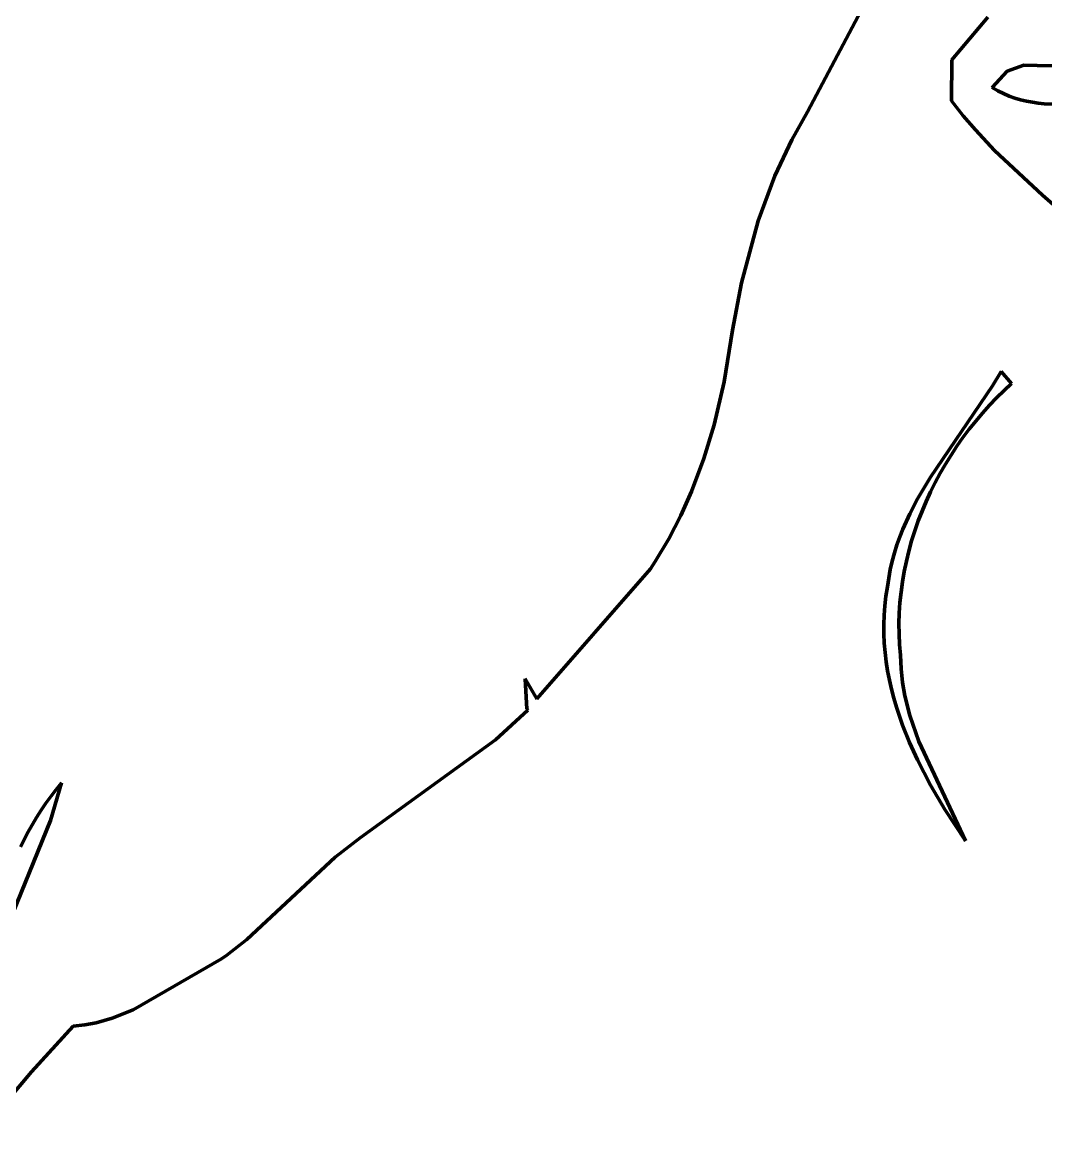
# Model space of a CAD drawing. Header units: millimetres. Extents: x 0 to 14.2, y 0 to 19.5.
# Drawn here: x 7.842 to 9.066, y 6.908 to 8.243 of the extents above; entities that cross this region are included whole.
import ezdxf

# ---------------------------------------------------------------- set-up
doc = ezdxf.new("R2010")
doc.units = ezdxf.units.MM
doc.layers.add('color#010101ff', color=7, linetype='CONTINUOUS', lineweight=100)
doc.layers.add('color#fdfdfdff', color=7, linetype='CONTINUOUS', lineweight=100)

msp = doc.modelspace()

# ---------------------------------------------------------------- linework, layer by layer
at = {"layer": 'color#010101ff'}
for p, q in [((8.8685, 8.3015), (8.781, 8.1361)), ((8.9534, 8.1983), (8.9966, 8.2491)), ((8.9532, 8.1491), (8.9534, 8.1983)), ((9.0198, 8.1848), (9.0019, 8.1652)), ((9.0396, 8.192), (9.0198, 8.1848)), ((9.0555, 8.1913), (9.0396, 8.192)), ((9.08, 8.1909), (9.0555, 8.1913)), ((9.0019, 8.1652), (9.0085, 8.1613)), ((9.0085, 8.1613), (9.0151, 8.1579)), ((9.0151, 8.1579), (9.0219, 8.155)), ((9.0219, 8.155), (9.0288, 8.1525)), ((8.967, 8.1314), (8.9532, 8.1491)), ((9.0288, 8.1525), (9.0357, 8.1504)), ((9.0357, 8.1504), (9.0427, 8.1488)), ((9.0427, 8.1488), (9.0498, 8.1475)), ((9.0498, 8.1475), (9.0569, 8.1465)), ((9.0569, 8.1465), (9.0641, 8.1458)), ((9.0641, 8.1458), (9.0786, 8.1454)), ((8.781, 8.1361), (8.7621, 8.1027)), ((8.9816, 8.1144), (8.967, 8.1314)), ((8.7621, 8.1027), (8.7418, 8.0595)), ((9.0046, 8.0899), (8.9816, 8.1144)), ((9.062, 8.0366), (9.0046, 8.0899)), ((8.7418, 8.0595), (8.7218, 8.0057)), ((9.1876, 7.9248), (9.062, 8.0366)), ((8.7218, 8.0057), (8.7018, 7.9317)), ((8.7018, 7.9317), (8.6912, 7.8752)), ((8.6912, 7.8752), (8.6813, 7.8131)), ((9.0021, 7.8086), (9.0125, 7.8258)), ((9.0125, 7.8258), (9.025, 7.8115)), ((8.6813, 7.8131), (8.6693, 7.7618)), ((8.9279, 7.6994), (9.0021, 7.8086)), ((9.025, 7.8115), (9.0159, 7.8031)), ((9.0159, 7.8031), (9.007, 7.7943)), ((8.9984, 7.7853), (8.9901, 7.776)), ((9.007, 7.7943), (8.9984, 7.7853)), ((8.9901, 7.776), (8.982, 7.7664)), ((8.6693, 7.7618), (8.657, 7.7216)), ((8.9742, 7.7566), (8.9666, 7.7466)), ((8.982, 7.7664), (8.9742, 7.7566)), ((8.9666, 7.7466), (8.9594, 7.7363)), ((8.9594, 7.7363), (8.9525, 7.7258)), ((8.657, 7.7216), (8.6422, 7.6822)), ((8.9459, 7.715), (8.9396, 7.7041)), ((8.9525, 7.7258), (8.9459, 7.715)), ((8.9396, 7.7041), (8.9336, 7.693)), ((8.9124, 7.6734), (8.9279, 7.6994)), ((8.9336, 7.693), (8.928, 7.6817)), ((8.6422, 7.6822), (8.6293, 7.6535)), ((8.928, 7.6817), (8.9228, 7.6703)), ((8.9032, 7.6555), (8.9124, 7.6734)), ((8.9228, 7.6703), (8.9179, 7.6587)), ((8.6293, 7.6535), (8.6149, 7.6255)), ((8.8949, 7.6372), (8.9032, 7.6555)), ((8.9179, 7.6587), (8.9133, 7.647)), ((8.8912, 7.6278), (8.8949, 7.6372)), ((8.9092, 7.6351), (8.9054, 7.6231)), ((8.9133, 7.647), (8.9092, 7.6351)), ((8.6149, 7.6255), (8.5988, 7.5985)), ((8.8878, 7.6183), (8.8912, 7.6278)), ((8.9054, 7.6231), (8.902, 7.611)), ((8.8822, 7.5988), (8.8848, 7.6087)), ((8.8848, 7.6087), (8.8878, 7.6183)), ((8.902, 7.611), (8.8991, 7.5988)), ((8.5988, 7.5985), (8.5931, 7.5896)), ((8.8799, 7.5888), (8.8822, 7.5988)), ((8.8991, 7.5988), (8.8965, 7.5865)), ((8.5931, 7.5896), (8.457, 7.4342)), ((8.8781, 7.5786), (8.8799, 7.5888)), ((8.8965, 7.5865), (8.8944, 7.5742)), ((8.8747, 7.5569), (8.8766, 7.5682)), ((8.8766, 7.5682), (8.8781, 7.5786)), ((8.8944, 7.5742), (8.8927, 7.5618)), ((8.8734, 7.5456), (8.8747, 7.5569)), ((8.8927, 7.5618), (8.8914, 7.5493)), ((8.8725, 7.5344), (8.8734, 7.5456)), ((8.8914, 7.5493), (8.8906, 7.5368)), ((8.8721, 7.5231), (8.8725, 7.5344)), ((8.8906, 7.5368), (8.8903, 7.5243)), ((8.8721, 7.5119), (8.8721, 7.5231)), ((8.8903, 7.5243), (8.8904, 7.5118)), ((8.8726, 7.5008), (8.8721, 7.5119)), ((8.8736, 7.4897), (8.8726, 7.5008)), ((8.8904, 7.5118), (8.891, 7.4992)), ((8.8749, 7.4786), (8.8736, 7.4897)), ((8.891, 7.4992), (8.8921, 7.4867)), ((8.8767, 7.4676), (8.8749, 7.4786)), ((8.8921, 7.4867), (8.8928, 7.4702)), ((8.8788, 7.4567), (8.8767, 7.4676)), ((8.8928, 7.4702), (8.8946, 7.4539)), ((8.457, 7.4342), (8.4432, 7.4583)), ((8.4432, 7.4583), (8.4454, 7.4218)), ((8.8813, 7.4458), (8.8788, 7.4567)), ((8.8946, 7.4539), (8.8974, 7.4379)), ((8.8841, 7.435), (8.8813, 7.4458)), ((8.8873, 7.4242), (8.8841, 7.435)), ((8.8974, 7.4379), (8.9034, 7.4143)), ((8.4454, 7.4218), (8.4464, 7.4207)), ((8.8946, 7.4029), (8.8873, 7.4242)), ((8.4464, 7.4207), (8.4079, 7.3853)), ((8.9034, 7.4143), (8.914, 7.3834)), ((8.903, 7.382), (8.8946, 7.4029)), ((8.4079, 7.3853), (8.2458, 7.2682)), ((8.9124, 7.3614), (8.903, 7.382)), ((8.914, 7.3834), (8.9698, 7.2646)), ((8.9281, 7.3312), (8.9124, 7.3614)), ((7.8754, 7.2889), (7.8888, 7.3337)), ((7.8888, 7.3337), (7.8822, 7.3258)), ((8.9453, 7.3019), (8.9281, 7.3312)), ((7.8759, 7.3177), (7.87, 7.3095)), ((7.8822, 7.3258), (7.8759, 7.3177)), ((7.8643, 7.3011), (7.859, 7.2926)), ((7.87, 7.3095), (7.8643, 7.3011)), ((8.9698, 7.2646), (8.9453, 7.3019)), ((7.82, 7.1527), (7.8754, 7.2889)), ((7.859, 7.2926), (7.849, 7.2752)), ((7.849, 7.2752), (7.8398, 7.2573)), ((8.2458, 7.2682), (8.2158, 7.245)), ((8.2158, 7.245), (8.1104, 7.1465)), ((8.1104, 7.1465), (8.0864, 7.1279)), ((8.0864, 7.1279), (8.0802, 7.1236)), ((8.0802, 7.1236), (7.9745, 7.0625)), ((7.9745, 7.0625), (7.9495, 7.0526)), ((7.93, 7.0471), (7.9165, 7.0446)), ((7.9495, 7.0526), (7.93, 7.0471)), ((7.9028, 7.0429), (7.8529, 6.9884)), ((7.9165, 7.0446), (7.9028, 7.0429)), ((7.8529, 6.9884), (7.785, 6.9084))]:
    msp.add_line(p, q, dxfattribs=at)
at = {"layer": 'color#fdfdfdff'}
for p, q in [((8.781, 8.1361), (8.8685, 8.3015)), ((8.9966, 8.2491), (8.9534, 8.1983)), ((8.9534, 8.1983), (8.9532, 8.1491)), ((9.0019, 8.1652), (9.0198, 8.1848)), ((9.0198, 8.1848), (9.0396, 8.192)), ((9.0396, 8.192), (9.0555, 8.1913)), ((9.0555, 8.1913), (9.08, 8.1909)), ((9.0085, 8.1613), (9.0019, 8.1652)), ((9.0151, 8.1579), (9.0085, 8.1613)), ((9.0219, 8.155), (9.0151, 8.1579)), ((9.0288, 8.1525), (9.0219, 8.155)), ((8.9532, 8.1491), (8.967, 8.1314)), ((9.0357, 8.1504), (9.0288, 8.1525)), ((9.0427, 8.1488), (9.0357, 8.1504)), ((9.0498, 8.1475), (9.0427, 8.1488)), ((9.0569, 8.1465), (9.0498, 8.1475)), ((9.0641, 8.1458), (9.0569, 8.1465)), ((9.0786, 8.1454), (9.0641, 8.1458)), ((8.7621, 8.1027), (8.781, 8.1361)), ((8.967, 8.1314), (8.9816, 8.1144)), ((8.7418, 8.0595), (8.7621, 8.1027)), ((8.9816, 8.1144), (9.0046, 8.0899)), ((9.0046, 8.0899), (9.062, 8.0366)), ((8.7218, 8.0057), (8.7418, 8.0595)), ((9.062, 8.0366), (9.1876, 7.9248)), ((8.7018, 7.9317), (8.7218, 8.0057)), ((8.6912, 7.8752), (8.7018, 7.9317)), ((8.6813, 7.8131), (8.6912, 7.8752)), ((9.0125, 7.8258), (9.0021, 7.8086)), ((9.025, 7.8115), (9.0125, 7.8258)), ((8.6693, 7.7618), (8.6813, 7.8131)), ((9.0021, 7.8086), (8.9279, 7.6994)), ((9.0159, 7.8031), (9.025, 7.8115)), ((9.007, 7.7943), (9.0159, 7.8031)), ((8.9901, 7.776), (8.9984, 7.7853)), ((8.9984, 7.7853), (9.007, 7.7943)), ((8.982, 7.7664), (8.9901, 7.776)), ((8.657, 7.7216), (8.6693, 7.7618)), ((8.9666, 7.7466), (8.9742, 7.7566)), ((8.9742, 7.7566), (8.982, 7.7664)), ((8.9594, 7.7363), (8.9666, 7.7466)), ((8.9525, 7.7258), (8.9594, 7.7363)), ((8.6422, 7.6822), (8.657, 7.7216)), ((8.9396, 7.7041), (8.9459, 7.715)), ((8.9459, 7.715), (8.9525, 7.7258)), ((8.9336, 7.693), (8.9396, 7.7041)), ((8.9279, 7.6994), (8.9124, 7.6734)), ((8.928, 7.6817), (8.9336, 7.693)), ((8.6293, 7.6535), (8.6422, 7.6822)), ((8.9228, 7.6703), (8.928, 7.6817)), ((8.9124, 7.6734), (8.9032, 7.6555)), ((8.9179, 7.6587), (8.9228, 7.6703)), ((8.6149, 7.6255), (8.6293, 7.6535)), ((8.9032, 7.6555), (8.8949, 7.6372)), ((8.9133, 7.647), (8.9179, 7.6587)), ((8.8949, 7.6372), (8.8912, 7.6278)), ((8.9054, 7.6231), (8.9092, 7.6351)), ((8.9092, 7.6351), (8.9133, 7.647)), ((8.5988, 7.5985), (8.6149, 7.6255)), ((8.8912, 7.6278), (8.8878, 7.6183)), ((8.902, 7.611), (8.9054, 7.6231)), ((8.8848, 7.6087), (8.8822, 7.5988)), ((8.8878, 7.6183), (8.8848, 7.6087)), ((8.8991, 7.5988), (8.902, 7.611)), ((8.5931, 7.5896), (8.5988, 7.5985)), ((8.8822, 7.5988), (8.8799, 7.5888)), ((8.8965, 7.5865), (8.8991, 7.5988)), ((8.457, 7.4342), (8.5931, 7.5896)), ((8.8799, 7.5888), (8.8781, 7.5786)), ((8.8944, 7.5742), (8.8965, 7.5865)), ((8.8766, 7.5682), (8.8747, 7.5569)), ((8.8781, 7.5786), (8.8766, 7.5682)), ((8.8927, 7.5618), (8.8944, 7.5742)), ((8.8747, 7.5569), (8.8734, 7.5456)), ((8.8914, 7.5493), (8.8927, 7.5618)), ((8.8734, 7.5456), (8.8725, 7.5344)), ((8.8906, 7.5368), (8.8914, 7.5493)), ((8.8725, 7.5344), (8.8721, 7.5231)), ((8.8903, 7.5243), (8.8906, 7.5368)), ((8.8721, 7.5231), (8.8721, 7.5119)), ((8.8904, 7.5118), (8.8903, 7.5243)), ((8.8721, 7.5119), (8.8726, 7.5008)), ((8.8726, 7.5008), (8.8736, 7.4897)), ((8.891, 7.4992), (8.8904, 7.5118)), ((8.8736, 7.4897), (8.8749, 7.4786)), ((8.8921, 7.4867), (8.891, 7.4992)), ((8.8749, 7.4786), (8.8767, 7.4676)), ((8.8928, 7.4702), (8.8921, 7.4867)), ((8.8767, 7.4676), (8.8788, 7.4567)), ((8.8946, 7.4539), (8.8928, 7.4702)), ((8.4454, 7.4218), (8.4432, 7.4583)), ((8.4432, 7.4583), (8.457, 7.4342)), ((8.8788, 7.4567), (8.8813, 7.4458)), ((8.8974, 7.4379), (8.8946, 7.4539)), ((8.8813, 7.4458), (8.8841, 7.435)), ((8.8841, 7.435), (8.8873, 7.4242)), ((8.9034, 7.4143), (8.8974, 7.4379)), ((8.4464, 7.4207), (8.4454, 7.4218)), ((8.8873, 7.4242), (8.8946, 7.4029)), ((8.4079, 7.3853), (8.4464, 7.4207)), ((8.914, 7.3834), (8.9034, 7.4143)), ((8.8946, 7.4029), (8.903, 7.382)), ((8.2458, 7.2682), (8.4079, 7.3853)), ((8.903, 7.382), (8.9124, 7.3614)), ((8.9698, 7.2646), (8.914, 7.3834)), ((8.9124, 7.3614), (8.9281, 7.3312)), ((7.8888, 7.3337), (7.8754, 7.2889)), ((7.8822, 7.3258), (7.8888, 7.3337)), ((8.9281, 7.3312), (8.9453, 7.3019)), ((7.87, 7.3095), (7.8759, 7.3177)), ((7.8759, 7.3177), (7.8822, 7.3258)), ((7.859, 7.2926), (7.8643, 7.3011)), ((7.8643, 7.3011), (7.87, 7.3095)), ((8.9453, 7.3019), (8.9698, 7.2646)), ((7.8754, 7.2889), (7.82, 7.1527)), ((7.849, 7.2752), (7.859, 7.2926)), ((7.8398, 7.2573), (7.849, 7.2752)), ((8.2158, 7.245), (8.2458, 7.2682)), ((8.1104, 7.1465), (8.2158, 7.245)), ((8.0864, 7.1279), (8.1104, 7.1465)), ((8.0802, 7.1236), (8.0864, 7.1279)), ((7.9745, 7.0625), (8.0802, 7.1236)), ((7.9495, 7.0526), (7.9745, 7.0625)), ((7.9165, 7.0446), (7.93, 7.0471)), ((7.93, 7.0471), (7.9495, 7.0526)), ((7.8529, 6.9884), (7.9028, 7.0429)), ((7.9028, 7.0429), (7.9165, 7.0446)), ((7.785, 6.9084), (7.8529, 6.9884))]:
    msp.add_line(p, q, dxfattribs=at)

doc.saveas('drawing.dxf')
